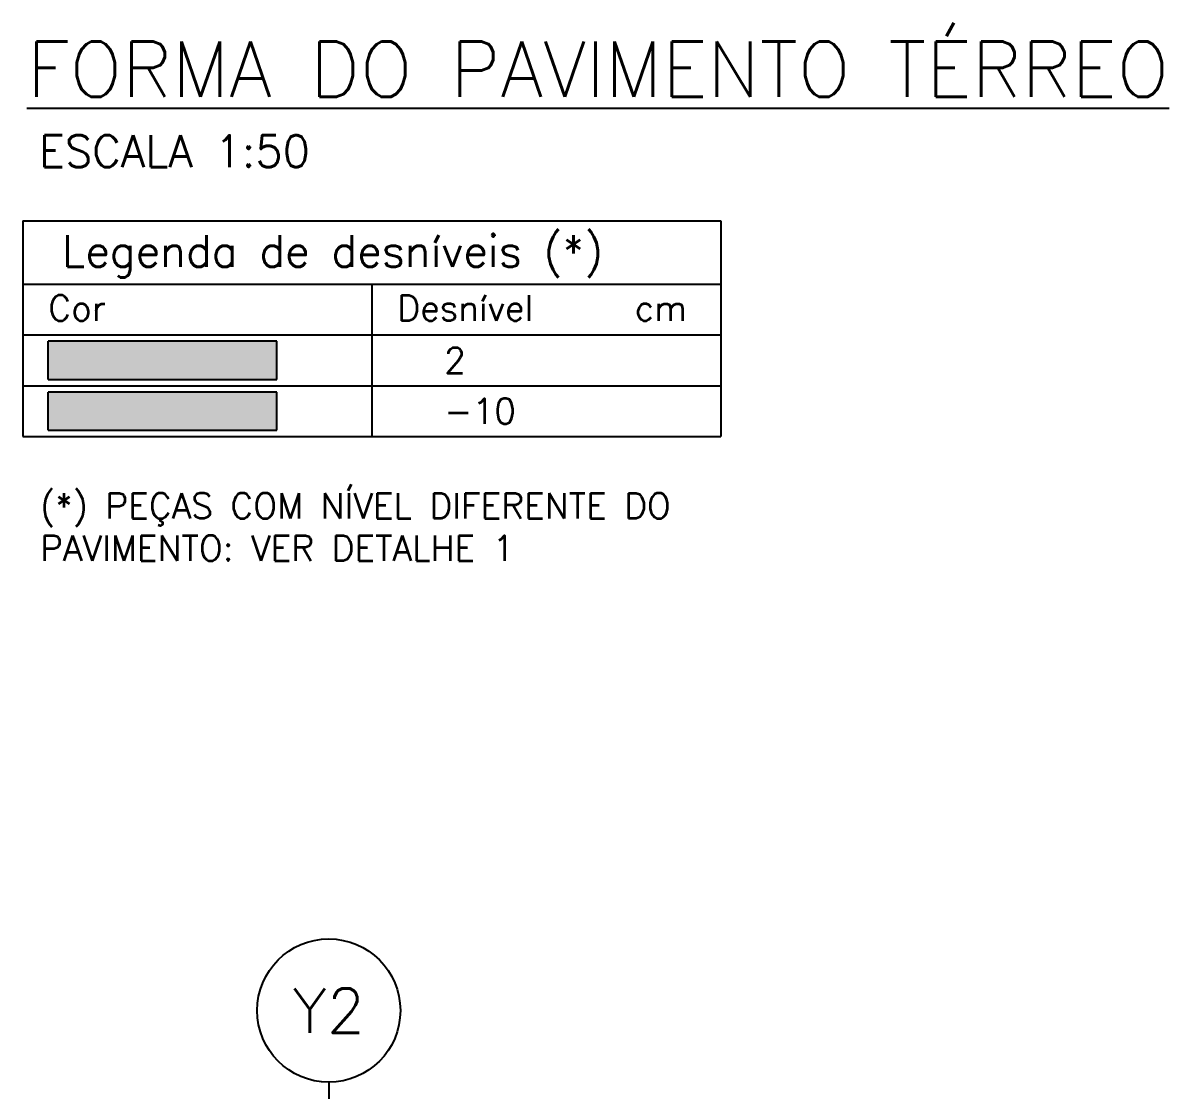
# Model space of a CAD drawing. Extents: x 0 to 6870, y 0 to 4205.
# Drawn here: x 2969.5 to 3421.1, y 1643 to 2063.5 of the extents above; entities that cross this region are included whole.
import ezdxf
from ezdxf.enums import TextEntityAlignment as Align

# ---------------------------------------------------------------- set-up
doc = ezdxf.new("R2010")
doc.units = 0
doc.header["$LTSCALE"] = 50
doc.header["$MEASUREMENT"] = 0
doc.linetypes.add('EIXO', pattern=[6.8, 6, -0.4, 0, -0.4])
for name, color, linetype in [('AR-TEXTO_REGUA 120_1-200', 4, 'CONTINUOUS'), ('F-DESNIVEL-1', 254, 'CONTINUOUS'), ('F-EIXO', 12, 'EIXO'), ('F-TABELA-NÍVEIS', 1, 'CONTINUOUS'), ('F-TEXTO', 6, 'CONTINUOUS')]:
    doc.layers.add(name, color=color, linetype=linetype)
doc.layers.add('F-DESNIVEL-2', color=7, linetype='CONTINUOUS', true_color=0xffd1e8)
doc.styles.add('MCP', font='romans.shx')
doc.styles.add('REGUA-120-esc1_200', font='simplex.shx', dxfattribs={"height": 0.6})
doc.styles.add('ROMANS', font='romans.shx')

# ---------------------------------------------------------------- blocks, each defined once
blk = doc.blocks.new('*U8')
at = {"layer": 'F-EIXO'}
blk.add_line((0, 0), (0, -752.45), dxfattribs=at)
at = {"layer": 'F-EIXO', "color": 2, "linetype": 'Continuous'}
blk.add_circle((0, 28.21), 28.21, dxfattribs=at)
at = {"layer": 'F-TEXTO', "style": 'ROMANS'}
blk.add_attdef('EIXO', text='', height=17.5, rotation=360, dxfattribs=at).set_placement((0, 28.21), align=Align.MIDDLE_CENTER)

msp = doc.modelspace()

# ---------------------------------------------------------------- linework, layer by layer
at = {"layer": 'F-DESNIVEL-1', "linetype": 'Continuous'}
for points in [[(2979.5, 1923.06), (3069.5, 1923.06), (3069.5, 1938.06)], [(2979.5, 1923.06), (3069.5, 1938.06), (2979.5, 1938.06)]]:
    msp.add_solid(points, dxfattribs=at)
at = {"layer": 'F-DESNIVEL-2', "linetype": 'Continuous'}
for points in [[(2979.5, 1903.06), (3069.5, 1903.06), (3069.5, 1918.06)], [(2979.5, 1903.06), (3069.5, 1918.06), (2979.5, 1918.06)]]:
    msp.add_solid(points, dxfattribs=at)
at = {"layer": 'F-TABELA-NÍVEIS'}
for p, q in [((2969.5, 1985.56), (3244.5, 1985.56)), ((2969.5, 1985.56), (2969.5, 1960.56)), ((3244.5, 1985.56), (3244.5, 1960.56)), ((2969.5, 1960.56), (3244.5, 1960.56)), ((2969.5, 1960.56), (2969.5, 1940.56)), ((3107, 1960.56), (3107, 1940.56)), ((3244.5, 1960.56), (3244.5, 1940.56)), ((2969.5, 1940.56), (3244.5, 1940.56)), ((2969.5, 1940.56), (2969.5, 1920.56)), ((3069.5, 1938.06), (2979.5, 1938.06)), ((2979.5, 1923.06), (2979.5, 1938.06)), ((3069.5, 1923.06), (3069.5, 1938.06)), ((3107, 1940.56), (3107, 1920.56)), ((3244.5, 1940.56), (3244.5, 1920.56)), ((2969.5, 1920.56), (3244.5, 1920.56)), ((2969.5, 1920.56), (2969.5, 1900.56)), ((2979.5, 1923.06), (3069.5, 1923.06)), ((3107, 1920.56), (3107, 1900.56)), ((3244.5, 1920.56), (3244.5, 1900.56)), ((3069.5, 1918.06), (2979.5, 1918.06)), ((2979.5, 1903.06), (2979.5, 1918.06)), ((3069.5, 1903.06), (3069.5, 1918.06)), ((2979.5, 1903.06), (3069.5, 1903.06)), ((2969.5, 1900.56), (3244.5, 1900.56))]:
    msp.add_line(p, q, dxfattribs=at)

# ---------------------------------------------------------------- block references
at = {"layer": 'F-EIXO', "linetype": 'Continuous'}
msp.add_blockref('*U8', (3090, 1646.13), dxfattribs=at).add_auto_attribs({'EIXO': 'Y2'})

# ---------------------------------------------------------------- texts
at = {"layer": 'AR-TEXTO_REGUA 120_1-200', "color": 2, "style": 'REGUA-120-esc1_200'}
msp.add_text('ESCALA 1:50', height=12.5, dxfattribs=at).set_placement((2975.92, 2006.73))
at = {"layer": 'F-TABELA-NÍVEIS', "color": 3, "style": 'MCP'}
msp.add_text('Legenda de desníveis (*)', height=12.5, dxfattribs=at).set_placement((2984.98, 1967.36))
at = {"layer": 'F-TABELA-NÍVEIS', "color": 2, "style": 'MCP'}
for s, p in [('Cor', (2979.5, 1946.18)), ('Desnível', (3117, 1946.18)), ('cm', (3210.54, 1946.18)), ('2', (3135.46, 1925.56)), ('-10', (3135.46, 1905.56))]:
    msp.add_text(s, height=10, dxfattribs=at).set_placement(p)
at = {"layer": 'F-TABELA-NÍVEIS', "style": 'MCP'}
for s, p in [('2', (3135.46, 1925.56)), ('-10', (3135.46, 1905.56))]:
    msp.add_text(s, height=10, dxfattribs=at).set_placement(p)
at = {"layer": 'F-TABELA-NÍVEIS', "color": 2, "insert": (2976.23, 1878.24), "char_height": 10, "width": 276.9593, "attachment_point": 1, "style": 'MCP'}
msp.add_mtext('(*) PEÇAS COM NÍVEL DIFERENTE DO PAVIMENTO: VER DETALHE 1', dxfattribs=at)
at = {"layer": 'F-TEXTO', "style": 'ROMANS'}
msp.add_text('%%UFORMA DO PAVIMENTO TÉRREO', height=21.875, dxfattribs=at).set_placement((2971.08, 2034.34))

doc.saveas('drawing.dxf')
